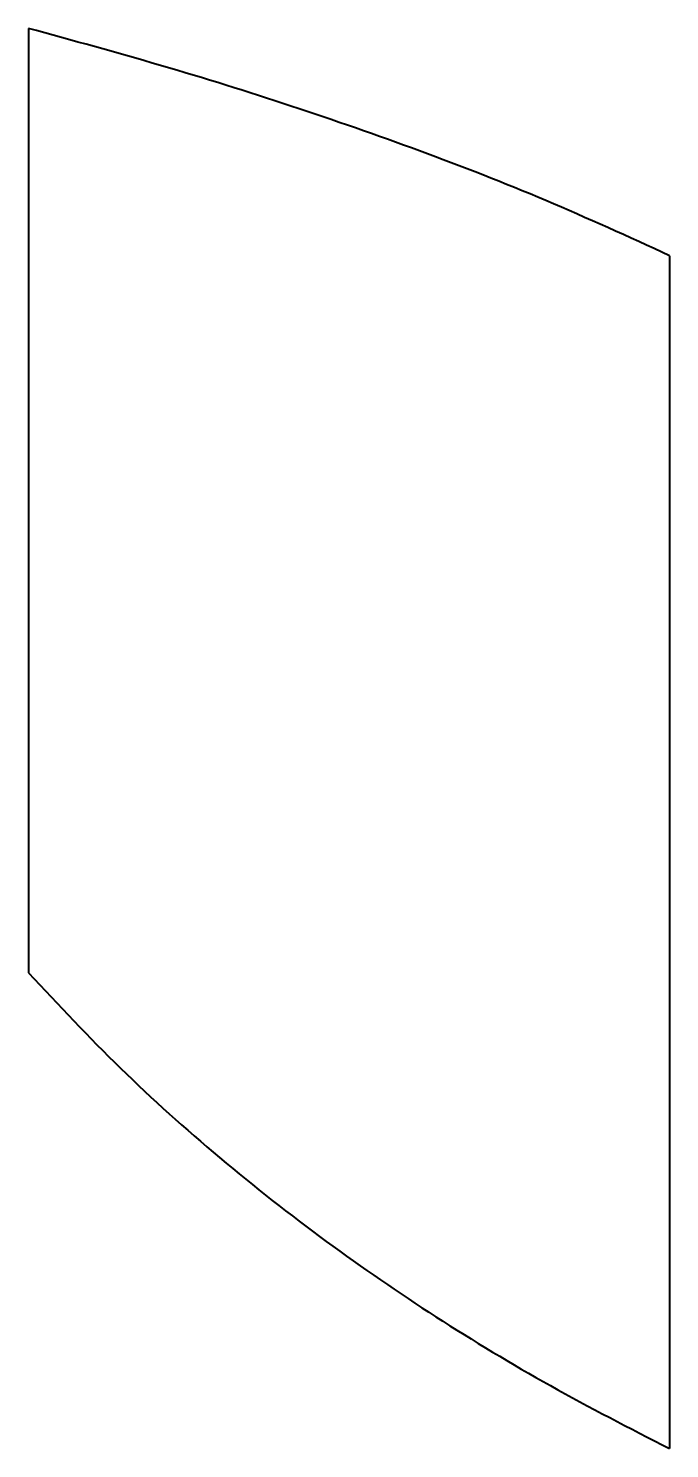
# Model space of a CAD drawing. Header units: millimetres. Extents: x -72 to 72, y -160 to 160.
import ezdxf

# ---------------------------------------------------------------- set-up
doc = ezdxf.new("R2010")
doc.units = ezdxf.units.MM
doc.layers.add('Visible', color=7, linetype='Continuous', lineweight=40)

msp = doc.modelspace()

# ---------------------------------------------------------------- linework, layer by layer
at = {"layer": 'Visible'}
for p, q in [((-72.33, 160.06), (-72.33, -52.81)), ((72.33, 108.83), (72.33, -160.06))]:
    msp.add_line(p, q, dxfattribs=at)
for points, knots in [([(72.33, 108.83), (63.05, 113.06), (44.5, 121.53), (15.95, 132.62), (-13.06, 142.72), (-42.49, 151.89), (-62.38, 157.33), (-72.33, 160.06)], [0, 0, 0, 0, 0.199494, 0.399119, 0.599028, 0.799331, 1, 1, 1, 1]), ([(-72.33, -52.81), (-65.52, -60.07), (-51.86, -74.62), (-29.38, -94.71), (-5.35, -113.62), (19.44, -130.56), (45.27, -146.18), (63.3, -155.43), (72.33, -160.06)], [0, 0, 0, 0, 0.165778, 0.332312, 0.499986, 0.666193, 0.832708, 1, 1, 1, 1])]:
    msp.add_open_spline(points, degree=3, knots=knots, dxfattribs=at)

doc.saveas('drawing.dxf')
